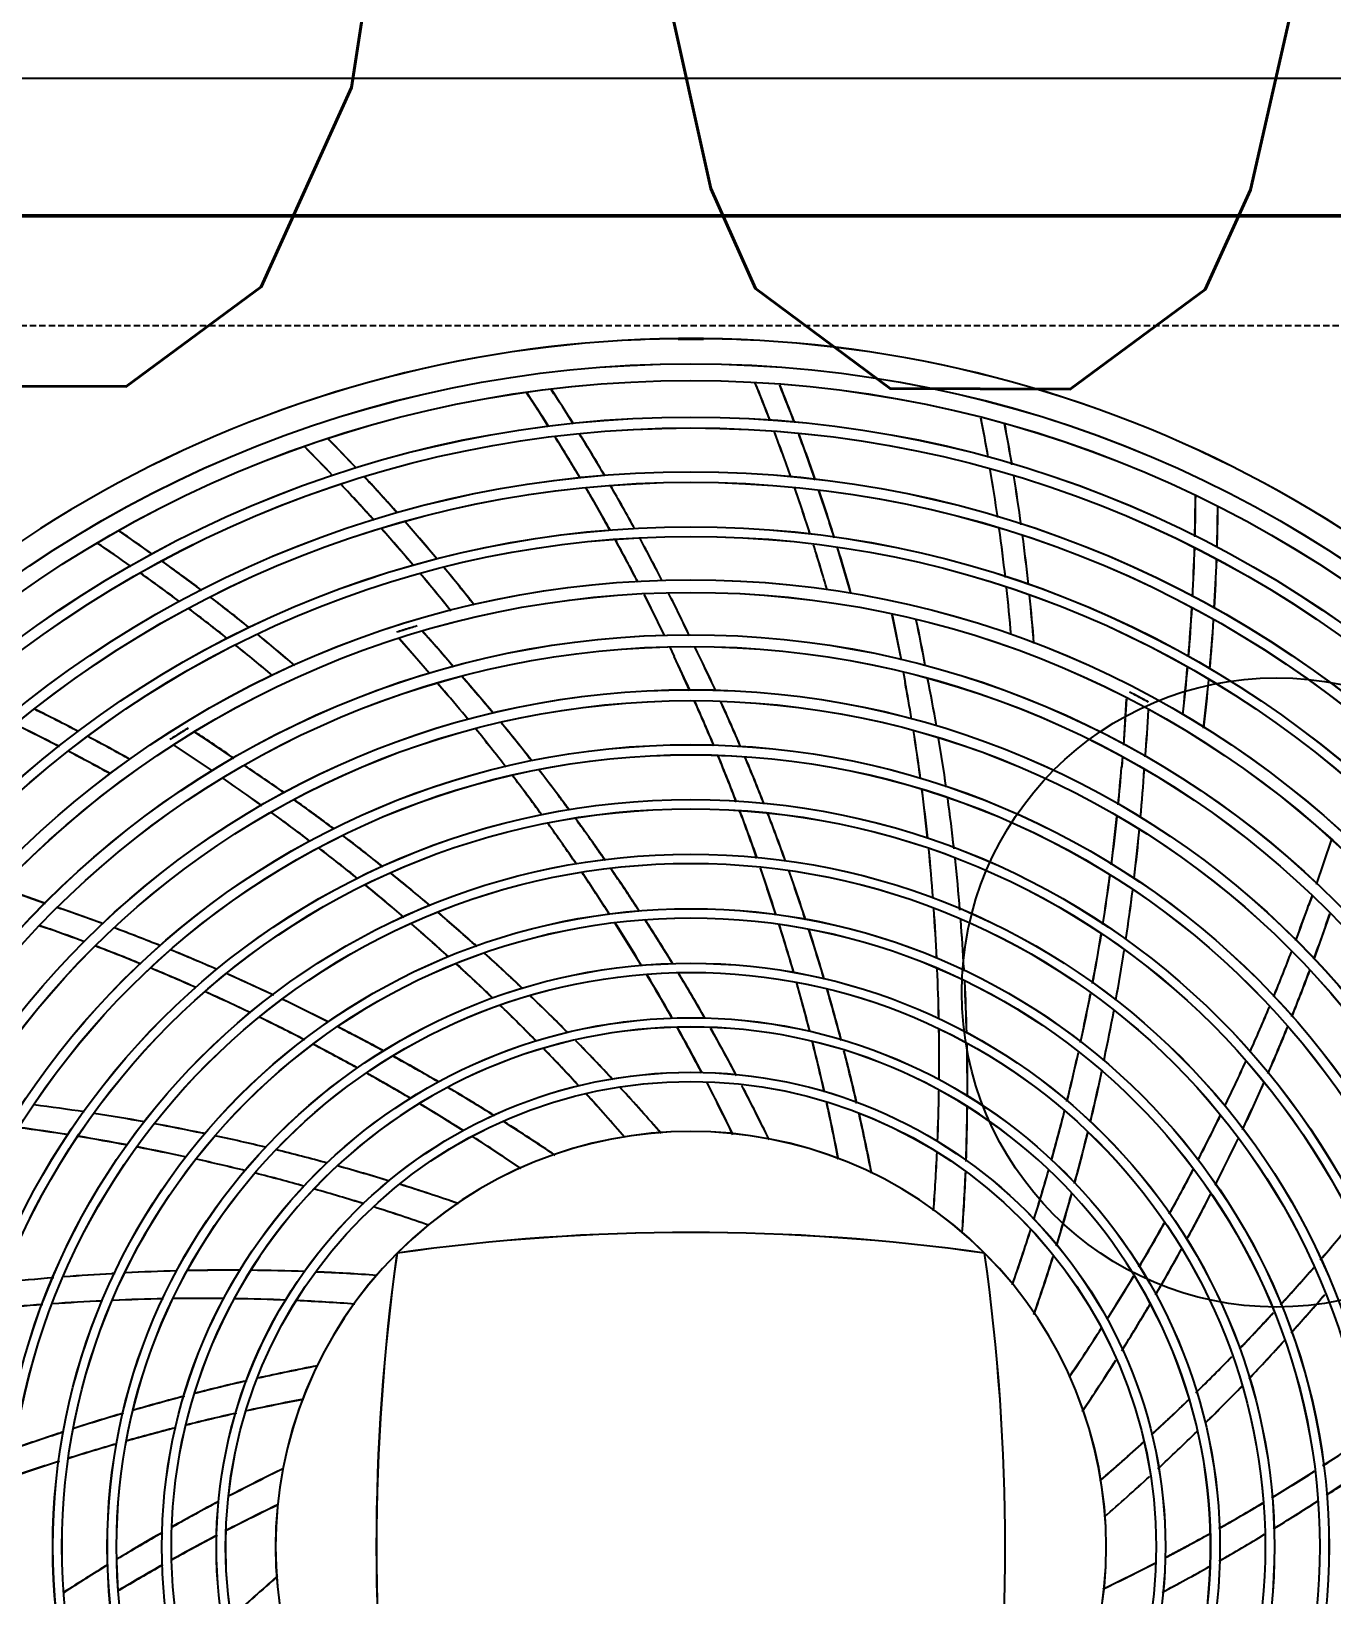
# Model space of a CAD drawing. Header units: millimetres. Extents: x 5204 to 163252, y 3613 to 115772.
# Drawn here: x 38903.8 to 39213.8, y 33743.9 to 34116.6 of the extents above; entities that cross this region are included whole.
import ezdxf

# ---------------------------------------------------------------- set-up
doc = ezdxf.new("R2010")
doc.units = ezdxf.units.MM
doc.header["$LTSCALE"] = 0.2
doc.linetypes.add('HIDDEN', pattern=[0.375, 0.25, -0.125])
doc.layers.add('0-1', color=7, linetype='Continuous')
doc.styles.get("Standard").update_dxf_attribs({"font": 'simplex.shx', "width": 0.8, "height": 700, "bigfont": 'extfont2.shx'})

msp = doc.modelspace()

# ---------------------------------------------------------------- linework, layer by layer
at = {"layer": '0-1', "color": 7, "linetype": 'Continuous'}
for p, q in [((39526.06, 34105.34), (38596.06, 34105.34)), ((39375.56, 34072.34), (38746.56, 34072.34)), ((39375.56, 34072.34), (38746.56, 34072.34)), ((39375.58, 34072.35), (38746.58, 34072.35)), ((38751.56, 34072.84), (39220.06, 34072.84)), ((38751.56, 34072.84), (39220.06, 34072.84)), ((38751.58, 34072.85), (39220.08, 34072.85)), ((39058.06, 34043.33), (39058.06, 34043.13)), ((39059.06, 34043.14), (39059.06, 34043.34)), ((39063.06, 34043.14), (39063.06, 34043.34)), ((39064.06, 34043.13), (39064.06, 34043.33)), ((39054.83, 33972.51), (39049.95, 33982.34)), ((39054.78, 33972.55), (39049.98, 33982.35)), ((39054.78, 33972.55), (39049.98, 33982.35)), ((39111.28, 33966.65), (39109.08, 33977.45)), ((39111.28, 33966.65), (39109.08, 33977.45)), ((39111.26, 33966.65), (39109.09, 33977.48)), ((38991.28, 33973.45), (38990.88, 33973.35)), ((38991.28, 33973.45), (38990.88, 33973.35)), ((38991.24, 33973.44), (38990.92, 33973.34)), ((38998.75, 33963.59), (38991.57, 33971.75)), ((38998.78, 33963.55), (38991.58, 33971.75)), ((38998.78, 33963.55), (38991.58, 33971.75)), ((39055.97, 33969.94), (39057.1, 33967.57)), ((39055.98, 33969.95), (39057.08, 33967.55)), ((39055.98, 33969.95), (39057.08, 33967.55)), ((39111.68, 33963.95), (39112.18, 33961.35)), ((39111.68, 33963.95), (39112.18, 33961.35)), ((39111.69, 33963.95), (39112.16, 33961.36)), ((39000.58, 33961.35), (39002.28, 33959.35)), ((39000.58, 33961.35), (39002.28, 33959.35)), ((39000.6, 33961.31), (39002.3, 33959.31)), ((39165.88, 33958.95), (39165.58, 33959.05)), ((39165.88, 33958.95), (39165.58, 33959.05)), ((39165.91, 33958.93), (39165.61, 33959.08)), ((39164.24, 33946.44), (39164.94, 33957.5)), ((39164.28, 33946.45), (39164.98, 33957.45)), ((39164.28, 33946.45), (39164.98, 33957.45)), ((38937.18, 33947.95), (38936.88, 33947.75)), ((38937.18, 33947.95), (38936.88, 33947.75)), ((38937.17, 33947.94), (38936.89, 33947.76)), ((38946.98, 33940.35), (38937.88, 33946.45)), ((38946.98, 33940.35), (38937.88, 33946.45)), ((38947.03, 33940.33), (38937.9, 33946.41)), ((39163.95, 33943.73), (39163.74, 33941.12)), ((39163.98, 33943.75), (39163.78, 33941.15)), ((39163.98, 33943.75), (39163.78, 33941.15)), ((38949.35, 33938.65), (38951.51, 33937.16)), ((38949.38, 33938.65), (38951.48, 33937.15)), ((38949.38, 33938.65), (38951.48, 33937.15)), ((39210.18, 33913.25), (39213.78, 33923.75)), ((39210.18, 33913.25), (39213.78, 33923.75)), ((39210.19, 33913.25), (39213.74, 33923.75)), ((39209.18, 33910.65), (39208.28, 33908.25)), ((39209.18, 33910.65), (39208.28, 33908.25)), ((39209.21, 33910.68), (39208.32, 33908.21)), ((38905.68, 33903.45), (38908.18, 33902.65)), ((38905.68, 33903.45), (38908.18, 33902.65)), ((38905.72, 33903.49), (38908.19, 33902.61))]:
    msp.add_line(p, q, dxfattribs=at)
at = {"layer": '0-1', "color": 8, "linetype": 'HIDDEN', "ltscale": 30}
msp.add_line((57728.51, 34046.39), (38816.91, 34046.39), dxfattribs=at)
at = {"layer": '0-1', "color": 7, "linetype": 'Continuous'}
for centre, radius in [((39061.06, 33755.34), 282), ((39061.08, 33755.35), 282), ((39061.08, 33755.35), 282), ((39061.06, 33755.34), 278), ((39061.08, 33755.35), 278), ((39061.08, 33755.35), 278), ((39061.06, 33755.34), 269.3), ((39061.08, 33755.35), 269.3), ((39061.08, 33755.35), 269.3), ((39061.06, 33755.34), 266.7), ((39061.08, 33755.35), 266.7), ((39061.08, 33755.35), 266.7), ((39061.06, 33755.34), 256.25), ((39061.08, 33755.35), 256.25), ((39061.08, 33755.35), 256.25), ((39061.06, 33755.34), 253.75), ((39061.08, 33755.35), 253.75), ((39061.08, 33755.35), 253.75), ((39061.06, 33755.34), 243.15), ((39061.08, 33755.35), 243.15), ((39061.08, 33755.35), 243.15), ((39061.06, 33755.34), 240.85), ((39061.08, 33755.35), 240.85), ((39061.08, 33755.35), 240.85), ((39061.06, 33755.34), 230.5), ((39061.08, 33755.35), 230.5), ((39061.08, 33755.35), 230.5), ((39061.06, 33755.34), 227.5), ((39061.08, 33755.35), 227.5), ((39061.08, 33755.35), 227.5), ((39061.06, 33755.34), 217.4), ((39061.08, 33755.35), 217.4), ((39061.08, 33755.35), 217.4), ((39061.06, 33755.34), 214.6), ((39061.08, 33755.35), 214.6), ((39061.08, 33755.35), 214.6), ((39200.65, 33887.49), 75), ((39061.06, 33755.34), 204.3), ((39061.08, 33755.35), 204.3), ((39061.08, 33755.35), 204.3), ((39061.06, 33755.34), 201.7), ((39061.08, 33755.35), 201.7), ((39061.08, 33755.35), 201.7), ((39061.06, 33755.34), 191.2), ((39061.08, 33755.35), 191.2), ((39061.08, 33755.35), 191.2), ((39061.06, 33755.34), 188.8), ((39061.08, 33755.35), 188.8), ((39061.08, 33755.35), 188.8), ((39061.06, 33755.34), 178.1), ((39061.08, 33755.35), 178.1), ((39061.08, 33755.35), 178.1), ((39061.06, 33755.34), 175.9), ((39061.08, 33755.35), 175.9), ((39061.08, 33755.35), 175.9), ((39061.06, 33755.34), 165.1), ((39061.08, 33755.35), 165.1), ((39061.08, 33755.35), 165.1), ((39061.06, 33755.34), 162.9), ((39061.08, 33755.35), 162.9), ((39061.08, 33755.35), 162.9), ((39061.06, 33755.34), 152.1), ((39061.08, 33755.35), 152.1), ((39061.08, 33755.35), 152.1), ((39061.06, 33755.34), 149.9), ((39061.08, 33755.35), 149.9), ((39061.08, 33755.35), 149.9), ((39061.06, 33755.34), 139.1), ((39061.08, 33755.35), 139.1), ((39061.08, 33755.35), 139.1), ((39061.06, 33755.34), 136.9), ((39061.08, 33755.35), 136.9), ((39061.08, 33755.35), 136.9), ((39061.06, 33755.34), 126.1), ((39061.08, 33755.35), 126.1), ((39061.08, 33755.35), 126.1), ((39061.06, 33755.34), 113.1), ((39061.08, 33755.35), 113.1), ((39061.08, 33755.35), 113.1), ((39061.06, 33755.34), 110.9), ((39061.08, 33755.35), 110.9), ((39061.08, 33755.35), 110.9)]:
    msp.add_circle(centre, radius, dxfattribs=at)
for centre, radius, start, end in [((39061.06, 33755.34), 288, 92.388, 147.612), ((39061.08, 33755.35), 288, 92.388, 147.612), ((39061.08, 33755.35), 288, 92.388, 147.612), ((39061.06, 33755.34), 288, 90.5968, 92.388), ((39061.08, 33755.35), 288, 90.5968, 92.388), ((39061.08, 33755.35), 288, 90.5968, 92.388), ((39061.06, 33755.34), 288, 90.3979, 90.5968), ((39061.06, 33755.34), 287.8, 89.4027, 90.5973), ((39061.08, 33755.35), 288, 90.3979, 90.5968), ((39061.08, 33755.35), 288, 90.3979, 90.5968), ((39061.08, 33755.35), 287.8, 89.4027, 90.5973), ((39061.08, 33755.35), 287.8, 89.4027, 90.5973), ((39061.06, 33755.34), 288, 89.6021, 90.3979), ((39061.08, 33755.35), 288, 89.6021, 90.3979), ((39061.08, 33755.35), 288, 89.6021, 90.3979), ((39061.06, 33755.34), 288, 89.4032, 89.6021), ((39061.08, 33755.35), 288, 89.4032, 89.6021), ((39061.08, 33755.35), 288, 89.4032, 89.6021), ((39061.06, 33755.34), 288, 87.612, 89.4032), ((39061.08, 33755.35), 288, 87.612, 89.4032), ((39061.08, 33755.35), 288, 87.612, 89.4032), ((39061.06, 33755.34), 288, 32.388, 87.612), ((39061.08, 33755.35), 288, 32.388, 87.612), ((39061.08, 33755.35), 288, 32.388, 87.612), ((38613.36, 33844.16), 499.97, 21.0683, 22.1617), ((38613.38, 33844.15), 499.97, 21.0683, 22.1617), ((38613.38, 33844.15), 499.97, 21.0683, 22.1617), ((38631.38, 33850.75), 486.03, 20.8064, 21.929), ((38631.38, 33850.75), 486.03, 20.8064, 21.929), ((38631.43, 33850.78), 486.03, 20.8064, 21.929), ((38604.58, 33755.15), 499.97, 32.3053, 33.4185), ((38604.58, 33755.15), 499.97, 32.3053, 33.4185), ((38604.63, 33755.11), 499.97, 32.3053, 33.4185), ((38621.06, 33765.13), 486.03, 32.0419, 33.1977), ((38621.08, 33765.15), 486.03, 32.0419, 33.1977), ((38621.08, 33765.15), 486.03, 32.0419, 33.1977), ((38613.36, 33844.16), 499.97, 19.4252, 20.7278), ((38613.38, 33844.15), 499.97, 19.4252, 20.7278), ((38613.38, 33844.15), 499.97, 19.4252, 20.7278), ((38639.28, 33929.75), 499.97, 9.8138, 10.9081), ((38639.28, 33929.75), 499.97, 9.8138, 10.9081), ((38639.29, 33929.8), 499.97, 9.8138, 10.9081), ((38658.28, 33932.75), 486.03, 9.538, 10.7009), ((38658.28, 33932.75), 486.03, 9.538, 10.7009), ((38658.3, 33932.77), 486.03, 9.538, 10.7009), ((38613.45, 33666.07), 499.97, 43.5795, 44.6553), ((38613.48, 33666.05), 499.97, 43.5795, 44.6553), ((38613.48, 33666.05), 499.97, 43.5795, 44.6553), ((38627.58, 33679.15), 486.03, 43.2924, 44.4336), ((38627.58, 33679.15), 486.03, 43.2924, 44.4336), ((38627.61, 33679.11), 486.03, 43.2924, 44.4336), ((38604.58, 33755.15), 499.97, 30.671, 31.9743), ((38604.58, 33755.15), 499.97, 30.671, 31.9743), ((38604.63, 33755.11), 499.97, 30.671, 31.9743), ((38621.06, 33765.13), 486.03, 30.3451, 31.7064), ((38621.08, 33765.15), 486.03, 30.3451, 31.7064), ((38621.08, 33765.15), 486.03, 30.3451, 31.7064), ((38631.38, 33850.75), 486.03, 19.0806, 20.4463), ((38631.38, 33850.75), 486.03, 19.0806, 20.4463), ((38631.43, 33850.78), 486.03, 19.0806, 20.4463), ((38627.58, 33679.15), 486.03, 41.5906, 42.9457), ((38627.58, 33679.15), 486.03, 41.5906, 42.9457), ((38627.61, 33679.11), 486.03, 41.5906, 42.9457), ((38639.29, 33929.8), 499.97, 8.1569, 9.4781), ((38639.28, 33929.75), 499.97, 8.1569, 9.4782), ((38639.28, 33929.75), 499.97, 8.1569, 9.4782), ((38658.28, 33932.75), 486.03, 7.8326, 9.2198), ((38658.28, 33932.75), 486.03, 7.8326, 9.2198), ((38658.3, 33932.77), 486.03, 7.8326, 9.2198), ((38613.45, 33666.07), 499.97, 41.9063, 43.2367), ((38613.48, 33666.05), 499.97, 41.9063, 43.2367), ((38613.48, 33666.05), 499.97, 41.9063, 43.2367), ((38604.58, 33755.15), 499.97, 29.0112, 30.3537), ((38604.58, 33755.15), 499.97, 29.0112, 30.3537), ((38604.63, 33755.11), 499.97, 29.0112, 30.3537), ((38621.06, 33765.13), 486.03, 28.6159, 30.018), ((38621.08, 33765.15), 486.03, 28.6159, 30.018), ((38621.08, 33765.15), 486.03, 28.6159, 30.018), ((38613.36, 33844.16), 499.97, 17.7567, 19.0909), ((38613.38, 33844.15), 499.97, 17.7567, 19.0909), ((38613.38, 33844.15), 499.97, 17.7567, 19.0909), ((38631.38, 33850.75), 486.03, 17.3676, 18.7548), ((38631.38, 33850.75), 486.03, 17.3676, 18.7548), ((38631.43, 33850.78), 486.03, 17.3676, 18.7548), ((38681.38, 34008.75), 499.97, 358.555, 359.676), ((38681.38, 34008.75), 499.97, 358.555, 359.676), ((38681.43, 34008.73), 499.97, 358.5555, 359.6756), ((38700.65, 34007.93), 486.03, 358.3034, 359.4319), ((38700.68, 34007.95), 486.03, 358.303, 359.432), ((38700.68, 34007.95), 486.03, 358.303, 359.432), ((38627.58, 33679.15), 486.03, 39.8721, 41.2615), ((38627.58, 33679.15), 486.03, 39.8721, 41.2615), ((38627.61, 33679.11), 486.03, 39.8721, 41.2615), ((38650.78, 33596.05), 486.03, 54.5605, 55.6845), ((38650.78, 33596.05), 486.03, 54.5605, 55.6845), ((38650.81, 33596.01), 486.03, 54.5605, 55.6845), ((38613.45, 33666.07), 499.97, 40.2818, 41.5905), ((38613.48, 33666.05), 499.97, 40.2818, 41.5905), ((38613.48, 33666.05), 499.97, 40.2818, 41.5905), ((38604.58, 33755.15), 499.97, 27.4091, 28.73), ((38604.58, 33755.15), 499.97, 27.4091, 28.73), ((38604.63, 33755.11), 499.97, 27.4091, 28.73), ((38621.06, 33765.13), 486.03, 26.975, 28.3146), ((38621.08, 33765.15), 486.03, 26.975, 28.3146), ((38621.08, 33765.15), 486.03, 26.975, 28.3146), ((38639.28, 33929.75), 499.97, 6.5051, 7.8466), ((38639.28, 33929.75), 499.97, 6.5051, 7.8466), ((38639.29, 33929.8), 499.97, 6.5051, 7.8466), ((38658.28, 33932.75), 486.03, 6.1328, 7.5299), ((38658.28, 33932.75), 486.03, 6.1328, 7.5299), ((38658.3, 33932.77), 486.03, 6.1328, 7.5299), ((38639.47, 33580.47), 499.97, 54.8078, 55.9316), ((38639.48, 33580.45), 499.97, 54.8078, 55.9316), ((38639.48, 33580.45), 499.97, 54.8078, 55.9316), ((38613.36, 33844.16), 499.97, 16.1643, 17.4656), ((38613.38, 33844.15), 499.97, 16.1643, 17.4656), ((38613.38, 33844.15), 499.97, 16.1643, 17.4656), ((38631.38, 33850.75), 486.03, 15.7432, 17.0786), ((38631.38, 33850.75), 486.03, 15.7432, 17.0786), ((38631.43, 33850.78), 486.03, 15.7432, 17.0786), ((38681.38, 34008.75), 499.97, 356.912, 358.249), ((38681.38, 34008.75), 499.97, 356.912, 358.249), ((38681.43, 34008.73), 499.97, 356.912, 358.2486), ((38650.78, 33596.05), 486.03, 52.8286, 54.217), ((38650.78, 33596.05), 486.03, 52.8286, 54.217), ((38650.81, 33596.01), 486.03, 52.8286, 54.217), ((38627.58, 33679.15), 486.03, 38.2157, 39.5764), ((38627.58, 33679.15), 486.03, 38.2157, 39.5764), ((38627.61, 33679.11), 486.03, 38.2157, 39.5764), ((38700.65, 34007.93), 486.03, 356.6081, 357.9494), ((38700.68, 34007.95), 486.03, 356.608, 357.949), ((38700.68, 34007.95), 486.03, 356.608, 357.949), ((38639.47, 33580.47), 499.97, 53.1645, 54.4855), ((38639.48, 33580.45), 499.97, 53.1645, 54.4855), ((38639.48, 33580.45), 499.97, 53.1645, 54.4855), ((38613.45, 33666.07), 499.97, 38.6627, 39.9833), ((38613.48, 33666.05), 499.97, 38.6627, 39.9833), ((38613.48, 33666.05), 499.97, 38.6627, 39.9833), ((38639.29, 33929.8), 499.97, 4.9281, 6.2264), ((38639.28, 33929.75), 499.97, 4.9281, 6.2264), ((38639.28, 33929.75), 499.97, 4.9281, 6.2264), ((38650.78, 33596.05), 486.03, 51.1445, 52.4998), ((38650.78, 33596.05), 486.03, 51.1445, 52.4998), ((38650.81, 33596.01), 486.03, 51.1445, 52.4998), ((38840.38, 33871.15), 242.51, 24.7012, 27.3837), ((38840.38, 33871.15), 242.51, 24.7012, 27.3837), ((38840.42, 33871.13), 242.51, 24.7012, 27.3837), ((38658.28, 33932.75), 486.03, 4.4763, 5.8341), ((38658.28, 33932.75), 486.03, 4.4763, 5.8341), ((38658.3, 33932.77), 486.03, 4.4763, 5.8341), ((38639.47, 33580.47), 499.97, 51.5106, 52.8487), ((38639.48, 33580.45), 499.97, 51.5106, 52.8487), ((38639.48, 33580.45), 499.97, 51.5106, 52.8487), ((38681.38, 34008.75), 499.97, 355.268, 356.616), ((38681.38, 34008.75), 499.97, 355.268, 356.616), ((38681.43, 34008.73), 499.97, 355.2684, 356.6159), ((38650.78, 33596.05), 486.03, 49.4655, 50.8364), ((38650.78, 33596.05), 486.03, 49.4655, 50.8364), ((38650.81, 33596.01), 486.03, 49.4655, 50.8364), ((39061.06, 33755.34), 229, 107.3522, 107.7502), ((39061.08, 33755.35), 229, 107.352, 107.75), ((39061.08, 33755.35), 229, 107.352, 107.75), ((39061.06, 33755.34), 229, 106.5606, 107.3522), ((39061.08, 33755.35), 229, 106.561, 107.352), ((39061.08, 33755.35), 229, 106.561, 107.352), ((38817.97, 33810.08), 242.51, 39.7285, 42.4004), ((38817.98, 33810.05), 242.51, 39.7285, 42.4004), ((38817.98, 33810.05), 242.51, 39.7285, 42.4004), ((38877.88, 33924.25), 242.51, 9.7601, 12.3709), ((38877.88, 33924.25), 242.51, 9.7601, 12.3709), ((38877.91, 33924.29), 242.51, 9.7601, 12.3709), ((38700.65, 34007.93), 486.03, 354.8823, 356.2542), ((38700.68, 34007.95), 486.03, 354.882, 356.254), ((38700.68, 34007.95), 486.03, 354.882, 356.254), ((38639.47, 33580.47), 499.97, 49.9255, 51.2178), ((38639.48, 33580.45), 499.97, 49.9255, 51.2178), ((38639.48, 33580.45), 499.97, 49.9255, 51.2178), ((38623.28, 33753.95), 488.95, 24.8472, 26.2012), ((38623.28, 33753.95), 488.95, 24.8472, 26.2012), ((38623.32, 33753.96), 488.95, 24.8472, 26.2012), ((38620.18, 33759.75), 483.76, 24.3747, 25.4354), ((38620.18, 33759.75), 483.76, 24.3747, 25.4354), ((38620.22, 33759.8), 483.76, 24.3747, 25.4354), ((38638.58, 33640.75), 488.95, 39.8468, 41.1901), ((38638.58, 33640.75), 488.95, 39.8468, 41.1901), ((38638.6, 33640.71), 488.95, 39.8468, 41.1901), ((38636.38, 33873.75), 483.76, 9.3847, 10.4354), ((38636.38, 33873.75), 483.76, 9.3847, 10.4354), ((38637.88, 33867.3), 488.95, 9.8623, 11.2136), ((38637.88, 33867.25), 488.95, 9.8622, 11.2136), ((38637.88, 33867.25), 488.95, 9.8622, 11.2136), ((38681.38, 34008.75), 499.97, 353.677, 354.988), ((38681.38, 34008.75), 499.97, 353.677, 354.988), ((38681.43, 34008.73), 499.97, 353.6775, 354.988), ((38700.65, 34007.93), 486.03, 353.2161, 354.567), ((38700.68, 34007.95), 486.03, 353.216, 354.567), ((38700.68, 34007.95), 486.03, 353.216, 354.567), ((38634.08, 33645.55), 483.76, 39.3776, 40.4354), ((38634.08, 33645.55), 483.76, 39.3776, 40.4354), ((38634.09, 33645.55), 483.76, 39.3776, 40.4354), ((38636.4, 33873.74), 483.76, 9.3847, 10.4354), ((39061.06, 33755.34), 229, 62.3522, 62.7502), ((39061.08, 33755.35), 229, 62.3522, 62.7502), ((39061.08, 33755.35), 229, 62.3522, 62.7502), ((39061.06, 33755.34), 229, 61.5606, 62.3522), ((39061.08, 33755.35), 229, 61.5606, 62.3522), ((39061.08, 33755.35), 229, 61.5606, 62.3522), ((38689.78, 33519.03), 486.03, 62.3741, 63.7605), ((38689.78, 33519.05), 486.03, 62.3741, 63.7605), ((38689.78, 33519.05), 486.03, 62.3741, 63.7605), ((38620.18, 33759.75), 483.76, 22.6764, 24.0469), ((38620.18, 33759.75), 483.76, 22.6764, 24.0469), ((38620.22, 33759.8), 483.76, 22.6764, 24.0469), ((38623.28, 33753.95), 488.95, 23.1281, 24.5044), ((38623.28, 33753.95), 488.95, 23.1281, 24.5044), ((38623.32, 33753.96), 488.95, 23.1281, 24.5044), ((38927.87, 33965.93), 242.51, 354.7332, 357.3619), ((38927.88, 33965.95), 242.51, 354.733, 357.362), ((38927.88, 33965.95), 242.51, 354.733, 357.362), ((38681.68, 33501.58), 499.97, 62.754, 64.1116), ((38681.68, 33501.55), 499.97, 62.754, 64.1116), ((38681.68, 33501.55), 499.97, 62.754, 64.1116), ((39061.06, 33755.34), 229, 121.5606, 122.3522), ((39061.08, 33755.35), 229, 121.561, 122.352), ((39061.08, 33755.35), 229, 121.561, 122.352), ((38634.08, 33645.55), 483.76, 37.6726, 39.0353), ((38634.08, 33645.55), 483.76, 37.6726, 39.0353), ((38634.09, 33645.55), 483.76, 37.6726, 39.0353), ((38638.58, 33640.75), 488.95, 38.1511, 39.5128), ((38638.58, 33640.75), 488.95, 38.1511, 39.5128), ((38638.6, 33640.71), 488.95, 38.1511, 39.5128), ((38689.78, 33519.03), 486.03, 60.7247, 62.0683), ((38689.78, 33519.05), 486.03, 60.7247, 62.0683), ((38689.78, 33519.05), 486.03, 60.7247, 62.0683), ((39061.06, 33755.34), 229, 122.3522, 122.7502), ((39061.08, 33755.35), 229, 122.352, 122.75), ((39061.08, 33755.35), 229, 122.352, 122.75), ((38812.08, 33745.25), 242.51, 54.7157, 57.4107), ((38812.08, 33745.25), 242.51, 54.7157, 57.4107), ((38812.09, 33745.3), 242.51, 54.7157, 57.4107), ((38636.38, 33873.75), 483.76, 7.6949, 9.0564), ((38636.38, 33873.75), 483.76, 7.6949, 9.0564), ((38636.4, 33873.74), 483.76, 7.6949, 9.0564), ((38637.88, 33867.3), 488.95, 8.1317, 9.5125), ((38637.88, 33867.25), 488.95, 8.1317, 9.5125), ((38637.88, 33867.25), 488.95, 8.1317, 9.5125), ((38681.68, 33501.58), 499.97, 61.1802, 62.466), ((38681.68, 33501.55), 499.97, 61.1802, 62.466), ((38681.68, 33501.55), 499.97, 61.1802, 62.466), ((38620.18, 33759.75), 483.76, 20.9667, 22.3591), ((38620.18, 33759.75), 483.76, 20.9667, 22.3591), ((38620.22, 33759.8), 483.76, 20.9667, 22.3591), ((38623.28, 33753.95), 488.95, 21.4126, 22.8286), ((38623.28, 33753.95), 488.95, 21.4126, 22.8286), ((38623.32, 33753.96), 488.95, 21.4126, 22.8286), ((38682.66, 33535.28), 488.95, 54.8606, 56.1866), ((38682.68, 33535.25), 488.95, 54.8606, 56.1866), ((38682.68, 33535.25), 488.95, 54.8606, 56.1866), ((38634.08, 33645.55), 483.76, 35.9859, 37.3783), ((38634.08, 33645.55), 483.76, 35.9859, 37.3783), ((38634.09, 33645.55), 483.76, 35.9859, 37.3783), ((38638.58, 33640.75), 488.95, 36.4044, 37.8172), ((38638.58, 33640.75), 488.95, 36.4044, 37.8172), ((38638.6, 33640.71), 488.95, 36.4044, 37.8172), ((38681.48, 33979.65), 483.76, 354.374, 355.435), ((38681.48, 33979.65), 483.76, 354.374, 355.435), ((38681.51, 33979.62), 483.76, 354.3735, 355.4354), ((38681.27, 33973.01), 488.95, 354.8626, 356.1975), ((38681.28, 33973.05), 488.95, 354.863, 356.198), ((38681.28, 33973.05), 488.95, 354.863, 356.198), ((38677.06, 33538.78), 483.76, 54.3732, 55.4354), ((38677.08, 33538.75), 483.76, 54.3732, 55.4354), ((38677.08, 33538.75), 483.76, 54.3732, 55.4354), ((38636.38, 33873.75), 483.76, 5.9913, 7.3691), ((38636.38, 33873.75), 483.76, 5.9913, 7.3691), ((38636.4, 33873.74), 483.76, 5.9913, 7.3691), ((38682.66, 33535.28), 488.95, 53.1316, 54.532), ((38682.68, 33535.25), 488.95, 53.1316, 54.532), ((38682.68, 33535.25), 488.95, 53.1316, 54.532), ((38637.88, 33867.3), 488.95, 6.3989, 7.8098), ((38637.88, 33867.25), 488.95, 6.3989, 7.8098), ((38637.88, 33867.25), 488.95, 6.3989, 7.8098), ((38677.06, 33538.78), 483.76, 52.6951, 54.0403), ((38677.08, 33538.75), 483.76, 52.6951, 54.0403), ((38677.08, 33538.75), 483.76, 52.6951, 54.0403), ((38638.58, 33640.75), 488.95, 34.6782, 36.1157), ((38638.58, 33640.75), 488.95, 34.6782, 36.1157), ((38638.6, 33640.71), 488.95, 34.6782, 36.1157), ((38620.18, 33759.75), 483.76, 19.2743, 20.7055), ((38620.18, 33759.75), 483.76, 19.2743, 20.7055), ((38620.22, 33759.8), 483.76, 19.2743, 20.7055), ((38623.28, 33753.95), 488.95, 19.704, 21.1091), ((38623.28, 33753.95), 488.95, 19.704, 21.1091), ((38623.32, 33753.96), 488.95, 19.704, 21.1091), ((38681.48, 33979.65), 483.76, 352.673, 354.038), ((38681.48, 33979.65), 483.76, 352.673, 354.038), ((38681.51, 33979.62), 483.76, 352.6726, 354.0383), ((38682.66, 33535.28), 488.95, 51.403, 52.8108), ((38682.68, 33535.25), 488.95, 51.403, 52.8108), ((38682.68, 33535.25), 488.95, 51.403, 52.8108), ((38634.08, 33645.55), 483.76, 34.2862, 35.6811), ((38634.08, 33645.55), 483.76, 34.2862, 35.6811), ((38634.09, 33645.55), 483.76, 34.2862, 35.6811), ((38681.27, 33973.01), 488.95, 353.151, 354.5318), ((38681.28, 33973.05), 488.95, 353.151, 354.532), ((38681.28, 33973.05), 488.95, 353.151, 354.532), ((38677.06, 33538.78), 483.76, 50.9701, 52.3658), ((38677.08, 33538.75), 483.76, 50.9701, 52.3658), ((38677.08, 33538.75), 483.76, 50.9701, 52.3658), ((38636.38, 33873.75), 483.76, 4.2903, 5.6801), ((38636.38, 33873.75), 483.76, 4.2903, 5.6801), ((38636.4, 33873.74), 483.76, 4.2903, 5.6801), ((38638.58, 33640.75), 488.95, 33.0507, 34.3907), ((38638.58, 33640.75), 488.95, 33.0507, 34.3907), ((38638.6, 33640.71), 488.95, 33.0507, 34.3907), ((38620.18, 33759.75), 483.76, 17.5796, 18.9854), ((38620.18, 33759.75), 483.76, 17.5796, 18.9854), ((38620.22, 33759.8), 483.76, 17.5796, 18.9854), ((38637.88, 33867.3), 488.95, 4.6778, 6.125), ((38637.88, 33867.25), 488.95, 4.6778, 6.125), ((38637.88, 33867.25), 488.95, 4.6778, 6.125), ((38677.06, 33538.78), 483.76, 49.276, 50.6946), ((38677.08, 33538.75), 483.76, 49.276, 50.6946), ((38677.08, 33538.75), 483.76, 49.276, 50.6946), ((38682.66, 33535.28), 488.95, 49.6991, 51.1153), ((38682.68, 33535.25), 488.95, 49.6991, 51.1153), ((38682.68, 33535.25), 488.95, 49.6991, 51.1153), ((38634.08, 33645.55), 483.76, 32.5737, 34.0107), ((38634.08, 33645.55), 483.76, 32.5737, 34.0107), ((38634.09, 33645.55), 483.76, 32.5737, 34.0107), ((38623.28, 33753.95), 488.95, 18.0507, 19.4021), ((38623.28, 33753.95), 488.95, 18.0507, 19.4021), ((38623.32, 33753.96), 488.95, 18.0507, 19.4021), ((38681.48, 33979.65), 483.76, 350.968, 352.374), ((38681.48, 33979.65), 483.76, 350.968, 352.374), ((38681.51, 33979.62), 483.76, 350.9685, 352.3736), ((38823.17, 33681.2), 242.51, 69.715, 72.3914), ((38823.18, 33681.15), 242.51, 69.715, 72.3914), ((38823.18, 33681.15), 242.51, 69.715, 72.3914), ((38681.27, 33973.01), 488.95, 351.4271, 352.8208), ((38681.28, 33973.05), 488.95, 351.427, 352.821), ((38681.28, 33973.05), 488.95, 351.427, 352.821), ((38752.48, 33444.85), 488.95, 69.8645, 71.1905), ((38752.48, 33444.85), 488.95, 69.8645, 71.1905), ((38752.51, 33444.84), 488.95, 69.8645, 71.1905), ((38682.66, 33535.28), 488.95, 48.0507, 49.409), ((38682.68, 33535.25), 488.95, 48.0507, 49.409), ((38682.68, 33535.25), 488.95, 48.0507, 49.409), ((38635.34, 33636.3), 494.12, 33.1932, 33.2738), ((38635.38, 33636.25), 494.12, 33.1932, 33.2738), ((38635.38, 33636.25), 494.12, 33.1932, 33.2738), ((38618.98, 33750.55), 494.12, 18.1945, 18.2738), ((38618.98, 33750.55), 494.12, 18.1945, 18.2738), ((38619.03, 33750.54), 494.12, 18.1945, 18.2738), ((38636.38, 33873.75), 483.76, 2.5884, 4.0028), ((38636.38, 33873.75), 483.76, 2.5884, 4.0028), ((38636.4, 33873.74), 483.76, 2.5884, 4.0028), ((38752.48, 34070.25), 483.76, 339.377, 340.435), ((38752.48, 34070.25), 483.76, 339.377, 340.435), ((38752.49, 34070.21), 483.76, 339.3765, 340.4354), ((38750.55, 34063.89), 488.95, 339.8476, 341.1886), ((38750.58, 34063.85), 488.95, 339.848, 341.189), ((38750.58, 34063.85), 488.95, 339.848, 341.189), ((38746.18, 33446.75), 483.76, 69.383, 70.4354), ((38746.18, 33446.75), 483.76, 69.383, 70.4354), ((38746.19, 33446.78), 483.76, 69.383, 70.4354), ((38752.48, 33444.85), 488.95, 68.1282, 69.5098), ((38752.48, 33444.85), 488.95, 68.1282, 69.5098), ((38752.51, 33444.84), 488.95, 68.1282, 69.5098), ((38677.06, 33538.78), 483.76, 47.6012, 48.9848), ((38677.08, 33538.75), 483.76, 47.6012, 48.9848), ((38677.08, 33538.75), 483.76, 47.6012, 48.9848), ((38632.38, 33642.15), 486.98, 31.1019, 32.5181), ((38632.38, 33642.15), 486.98, 31.1019, 32.5181), ((38632.42, 33642.2), 486.98, 31.1019, 32.5181), ((38635.34, 33636.3), 494.12, 31.4949, 32.9237), ((38635.38, 33636.25), 494.12, 31.4949, 32.9237), ((38635.38, 33636.25), 494.12, 31.4949, 32.9237), ((38617.74, 33756.99), 486.98, 16.1144, 17.5181), ((38617.78, 33756.95), 486.98, 16.1144, 17.5181), ((38617.78, 33756.95), 486.98, 16.1144, 17.5181), ((38618.98, 33750.55), 494.12, 16.4704, 17.8966), ((38618.98, 33750.55), 494.12, 16.4704, 17.8966), ((38619.03, 33750.54), 494.12, 16.4704, 17.8966), ((38637.88, 33867.3), 488.95, 3.0507, 4.3939), ((38637.88, 33867.25), 488.95, 3.0507, 4.3939), ((38637.88, 33867.25), 488.95, 3.0507, 4.3939), ((38746.19, 33446.78), 483.76, 67.6763, 69.0613), ((38746.18, 33446.75), 483.76, 67.6763, 69.0613), ((38746.18, 33446.75), 483.76, 67.6763, 69.0613), ((38680.66, 33530.17), 494.12, 48.1829, 48.2738), ((38680.68, 33530.15), 494.12, 48.1829, 48.2738), ((38680.68, 33530.15), 494.12, 48.1829, 48.2738), ((38681.48, 33979.65), 483.76, 349.273, 350.702), ((38681.48, 33979.65), 483.76, 349.273, 350.702), ((38681.51, 33979.62), 483.76, 349.2731, 350.7017), ((38752.48, 33444.85), 488.95, 66.4154, 67.8339), ((38752.48, 33444.85), 488.95, 66.4154, 67.8339), ((38752.51, 33444.84), 488.95, 66.4154, 67.8339), ((38676.28, 33535.15), 486.98, 46.1075, 47.5181), ((38676.28, 33535.15), 486.98, 46.1075, 47.5181), ((38680.66, 33530.17), 494.12, 46.4719, 47.8977), ((38680.68, 33530.15), 494.12, 46.4719, 47.8977), ((38680.68, 33530.15), 494.12, 46.4719, 47.8977), ((38681.27, 33973.01), 488.95, 349.7066, 351.1062), ((38681.28, 33973.05), 488.95, 349.707, 351.106), ((38681.28, 33973.05), 488.95, 349.707, 351.106), ((38752.48, 34070.25), 483.76, 337.676, 339.036), ((38752.48, 34070.25), 483.76, 337.676, 339.036), ((38752.49, 34070.21), 483.76, 337.6765, 339.0362), ((38746.18, 33446.75), 483.76, 65.9745, 67.3601), ((38746.18, 33446.75), 483.76, 65.9745, 67.3601), ((38746.19, 33446.78), 483.76, 65.9745, 67.3601), ((38752.48, 33444.85), 488.95, 64.6791, 66.1095), ((38752.48, 33444.85), 488.95, 64.6791, 66.1095), ((38752.51, 33444.84), 488.95, 64.6791, 66.1095), ((38676.31, 33535.11), 486.98, 46.1075, 47.5181), ((38632.38, 33642.15), 486.98, 29.3924, 30.8187), ((38632.38, 33642.15), 486.98, 29.3924, 30.8187), ((38632.42, 33642.2), 486.98, 29.3924, 30.8187), ((38635.34, 33636.3), 494.12, 29.7224, 31.1778), ((38635.38, 33636.25), 494.12, 29.7224, 31.1778), ((38635.38, 33636.25), 494.12, 29.7224, 31.1778), ((38633.27, 33871.67), 486.98, 1.1211, 2.5181), ((38633.28, 33871.65), 486.98, 1.1211, 2.5181), ((38633.28, 33871.65), 486.98, 1.1211, 2.5181), ((38632.85, 33865.1), 494.12, 3.1827, 3.2738), ((38632.88, 33865.15), 494.12, 3.1827, 3.2737), ((38632.88, 33865.15), 494.12, 3.1827, 3.2737), ((38750.55, 34063.89), 488.95, 338.1281, 339.5101), ((38750.58, 34063.85), 488.95, 338.128, 339.51), ((38750.58, 34063.85), 488.95, 338.128, 339.51), ((38746.18, 33446.75), 483.76, 64.2827, 65.6852), ((38746.18, 33446.75), 483.76, 64.2827, 65.6852), ((38746.19, 33446.78), 483.76, 64.2827, 65.6852), ((38617.74, 33756.99), 486.98, 14.4032, 15.8123), ((38617.78, 33756.95), 486.98, 14.4032, 15.8123), ((38617.78, 33756.95), 486.98, 14.4032, 15.8123), ((38618.98, 33750.55), 494.12, 14.7133, 16.1999), ((38618.98, 33750.55), 494.12, 14.7133, 16.1999), ((38619.03, 33750.54), 494.12, 14.7133, 16.1999), ((38632.85, 33865.1), 494.12, 1.4653, 2.9015), ((38632.88, 33865.15), 494.12, 1.4653, 2.9015), ((38632.88, 33865.15), 494.12, 1.4653, 2.9015), ((38681.48, 33979.65), 483.76, 347.572, 348.988), ((38681.48, 33979.65), 483.76, 347.572, 348.988), ((38681.51, 33979.62), 483.76, 347.5719, 348.9875), ((38752.48, 33444.85), 488.95, 63.0507, 64.3891), ((38752.48, 33444.85), 488.95, 63.0507, 64.3891), ((38752.51, 33444.84), 488.95, 63.0507, 64.3891), ((38676.28, 33535.15), 486.98, 44.388, 45.8417), ((38676.28, 33535.15), 486.98, 44.388, 45.8417), ((38676.31, 33535.11), 486.98, 44.388, 45.8417), ((38680.66, 33530.17), 494.12, 44.739, 46.1711), ((38680.68, 33530.15), 494.12, 44.739, 46.1711), ((38680.68, 33530.15), 494.12, 44.739, 46.1711), ((38752.48, 34070.25), 483.76, 335.978, 337.359), ((38752.48, 34070.25), 483.76, 335.978, 337.359), ((38752.49, 34070.21), 483.76, 335.9778, 337.3587), ((38746.19, 33446.78), 483.76, 62.5736, 64.0101), ((38746.18, 33446.75), 483.76, 62.5736, 64.0101), ((38746.18, 33446.75), 483.76, 62.5736, 64.0101), ((38751.88, 33439.35), 494.12, 63.2073, 63.2738), ((38751.88, 33439.35), 494.12, 63.2073, 63.2738), ((38751.9, 33439.39), 494.12, 63.2073, 63.2738), ((38681.27, 33973.01), 488.95, 348.0507, 349.3967), ((38681.28, 33973.05), 488.95, 348.051, 349.397), ((38681.28, 33973.05), 488.95, 348.051, 349.397), ((39061.06, 33755.34), 123.9, 90, 270), ((39061.08, 33755.35), 123.9, 90, 270), ((39061.08, 33755.35), 123.9, 90, 270), ((38751.88, 33439.35), 494.12, 61.465, 62.8999), ((38751.88, 33439.35), 494.12, 61.465, 62.8999), ((38751.9, 33439.39), 494.12, 61.465, 62.8999), ((38680.66, 33530.17), 494.12, 42.9248, 44.4135), ((38680.68, 33530.15), 494.12, 42.9248, 44.4135), ((38680.68, 33530.15), 494.12, 42.9248, 44.4135), ((38632.38, 33642.15), 486.98, 27.662, 29.1222), ((38632.38, 33642.15), 486.98, 27.662, 29.1222), ((38632.42, 33642.2), 486.98, 27.662, 29.1222), ((39061.06, 33755.34), 123.9, 271.4803, 90), ((39061.08, 33755.35), 123.9, 271.48, 90), ((39061.08, 33755.35), 123.9, 271.48, 90), ((38635.34, 33636.3), 494.12, 27.9227, 29.4129), ((38635.38, 33636.25), 494.12, 27.9227, 29.4129), ((38635.38, 33636.25), 494.12, 27.9227, 29.4129), ((38617.74, 33756.99), 486.98, 12.6658, 14.1077), ((38617.78, 33756.95), 486.98, 12.6658, 14.1077), ((38617.78, 33756.95), 486.98, 12.6658, 14.1077), ((38633.27, 33871.67), 486.98, 359.4165, 0.8217), ((38633.28, 33871.65), 486.98, 359.417, 0.8217), ((38633.28, 33871.65), 486.98, 359.417, 0.8217), ((38750.55, 34063.89), 488.95, 336.3987, 337.824), ((38750.58, 34063.85), 488.95, 336.399, 337.824), ((38750.58, 34063.85), 488.95, 336.399, 337.824), ((38746.38, 33443.05), 486.98, 61.1317, 62.5181), ((38746.38, 33443.05), 486.98, 61.1317, 62.5181), ((38746.42, 33443.03), 486.98, 61.1317, 62.5181), ((38751.88, 33439.35), 494.12, 59.7283, 61.1805), ((38751.88, 33439.35), 494.12, 59.7283, 61.1805), ((38751.9, 33439.39), 494.12, 59.7283, 61.1805), ((38676.28, 33535.15), 486.98, 42.6587, 44.1136), ((38676.28, 33535.15), 486.98, 42.6587, 44.1136), ((38676.31, 33535.11), 486.98, 42.6587, 44.1136), ((38618.98, 33750.55), 494.12, 12.9213, 14.4175), ((38618.98, 33750.55), 494.12, 12.9213, 14.4175), ((38619.03, 33750.54), 494.12, 12.9213, 14.4175), ((38632.85, 33865.1), 494.12, 359.7113, 1.179), ((38632.88, 33865.15), 494.12, 359.711, 1.179), ((38632.88, 33865.15), 494.12, 359.711, 1.179), ((38677.96, 33978.43), 486.98, 346.1034, 347.5181), ((38677.98, 33978.45), 486.98, 346.103, 347.518), ((38677.98, 33978.45), 486.98, 346.103, 347.518), ((38746.38, 33443.05), 486.98, 59.3902, 60.8202), ((38746.38, 33443.05), 486.98, 59.3902, 60.8202), ((38746.42, 33443.03), 486.98, 59.3902, 60.8202), ((38675.85, 33972.19), 494.12, 346.4785, 347.9147), ((38675.88, 33972.15), 494.12, 346.479, 347.915), ((38675.88, 33972.15), 494.12, 346.479, 347.915), ((38675.85, 33972.19), 494.12, 348.2048, 348.2738), ((38675.88, 33972.15), 494.12, 348.205, 348.274), ((38675.88, 33972.15), 494.12, 348.205, 348.274), ((38752.48, 34070.25), 483.76, 334.295, 335.682), ((38752.48, 34070.25), 483.76, 334.295, 335.682), ((38752.49, 34070.21), 483.76, 334.2948, 335.6823), ((38751.88, 33439.35), 494.12, 57.9277, 59.4196), ((38751.88, 33439.35), 494.12, 57.9277, 59.4196), ((38751.9, 33439.39), 494.12, 57.9277, 59.4196), ((38680.66, 33530.17), 494.12, 40.9309, 42.6133), ((38680.68, 33530.15), 494.12, 40.9309, 42.6133), ((38680.68, 33530.15), 494.12, 40.9309, 42.6133), ((38632.38, 33642.15), 486.98, 25.7299, 27.3741), ((38632.38, 33642.15), 486.98, 25.7299, 27.3741), ((38632.42, 33642.2), 486.98, 25.7299, 27.3741), ((38635.34, 33636.3), 494.12, 25.9379, 27.6131), ((38635.38, 33636.25), 494.12, 25.9379, 27.6131), ((38635.38, 33636.25), 494.12, 25.9379, 27.6131), ((38750.55, 34063.89), 488.95, 334.6779, 336.1359), ((38750.58, 34063.85), 488.95, 334.678, 336.136), ((38750.58, 34063.85), 488.95, 334.678, 336.136), ((38746.38, 33443.05), 486.98, 57.6561, 59.1025), ((38746.38, 33443.05), 486.98, 57.6561, 59.1025), ((38746.42, 33443.03), 486.98, 57.6561, 59.1025), ((38676.28, 33535.15), 486.98, 40.7307, 42.3713), ((38676.28, 33535.15), 486.98, 40.7307, 42.3713), ((38676.31, 33535.11), 486.98, 40.7307, 42.3713), ((38617.74, 33756.99), 486.98, 10.7307, 12.3772), ((38617.78, 33756.95), 486.98, 10.7307, 12.3772), ((38617.78, 33756.95), 486.98, 10.7307, 12.3772), ((38633.27, 33871.67), 486.98, 357.6702, 359.0988), ((38633.28, 33871.65), 486.98, 357.67, 359.099), ((38633.28, 33871.65), 486.98, 357.67, 359.099), ((38843.39, 33375.56), 488.95, 81.3985, 82.8143), ((38843.38, 33375.55), 488.95, 81.3985, 82.8143), ((38843.38, 33375.55), 488.95, 81.3985, 82.8143), ((38843.38, 33375.55), 488.95, 79.6946, 81.1248), ((38843.38, 33375.55), 488.95, 79.6946, 81.1248), ((38843.39, 33375.56), 488.95, 79.6946, 81.1248), ((38618.98, 33750.55), 494.12, 10.9469, 12.6132), ((38618.98, 33750.55), 494.12, 10.9469, 12.6132), ((38619.03, 33750.54), 494.12, 10.9469, 12.6132), ((38632.85, 33865.1), 494.12, 357.9205, 359.4273), ((38632.88, 33865.15), 494.12, 357.92, 359.427), ((38632.88, 33865.15), 494.12, 357.92, 359.427), ((38677.96, 33978.43), 486.98, 344.4, 345.8389), ((38677.98, 33978.45), 486.98, 344.4, 345.839), ((38677.98, 33978.45), 486.98, 344.4, 345.839), ((38752.48, 34070.25), 483.76, 332.59, 333.996), ((38752.48, 34070.25), 483.76, 332.59, 333.996), ((38752.49, 34070.21), 483.76, 332.5898, 333.9964), ((38836.78, 33375.8), 483.76, 80.9787, 82.3835), ((38836.78, 33375.75), 483.76, 80.9787, 82.3835), ((38836.78, 33375.75), 483.76, 80.9787, 82.3835), ((38843.38, 33375.55), 488.95, 78.0507, 79.4173), ((38843.38, 33375.55), 488.95, 78.0507, 79.4173), ((38843.39, 33375.56), 488.95, 78.0507, 79.4173), ((38844.18, 33370.15), 494.12, 78.1857, 78.2738), ((38844.18, 33370.15), 494.12, 78.1857, 78.2738), ((38844.21, 33370.14), 494.12, 78.1857, 78.2738), ((38844.18, 33370.15), 494.12, 76.4768, 77.917), ((38844.18, 33370.15), 494.12, 76.4768, 77.917), ((38844.21, 33370.14), 494.12, 76.4768, 77.917), ((39061.06, 33755.34), 99, 45, 135), ((39061.08, 33755.35), 99, 45, 135), ((39061.08, 33755.35), 99, 45, 135), ((38751.88, 33439.35), 494.12, 55.9258, 57.6138), ((38751.88, 33439.35), 494.12, 55.9258, 57.6138), ((38751.9, 33439.39), 494.12, 55.9258, 57.6138), ((38675.85, 33972.19), 494.12, 344.716, 346.1711), ((38675.88, 33972.15), 494.12, 344.716, 346.171), ((38675.88, 33972.15), 494.12, 344.716, 346.171), ((38836.78, 33375.8), 483.76, 79.2782, 80.6867), ((38836.78, 33375.75), 483.76, 79.2782, 80.6867), ((38836.78, 33375.75), 483.76, 79.2782, 80.6867), ((38836.78, 33375.8), 483.76, 77.5799, 78.9857), ((38836.78, 33375.75), 483.76, 77.5799, 78.9857), ((38836.78, 33375.75), 483.76, 77.5799, 78.9857), ((38844.18, 33370.15), 494.12, 74.7165, 76.1972), ((38844.18, 33370.15), 494.12, 74.7165, 76.1972), ((38844.21, 33370.14), 494.12, 74.7165, 76.1972), ((38746.38, 33443.05), 486.98, 55.7333, 57.3687), ((38746.38, 33443.05), 486.98, 55.7333, 57.3687), ((38746.42, 33443.03), 486.98, 55.7333, 57.3687), ((38750.55, 34063.89), 488.95, 333.0507, 334.3986), ((38750.58, 34063.85), 488.95, 333.051, 334.399), ((38750.58, 34063.85), 488.95, 333.051, 334.399), ((38837.97, 33372.24), 486.98, 76.108, 77.5181), ((38837.98, 33372.25), 486.98, 76.108, 77.5181), ((38837.98, 33372.25), 486.98, 76.108, 77.5181), ((38844.18, 33370.15), 494.12, 72.9312, 74.4314), ((38844.18, 33370.15), 494.12, 72.9312, 74.4314), ((38844.21, 33370.14), 494.12, 72.9312, 74.4314), ((38633.27, 33871.67), 486.98, 355.7333, 357.3805), ((38633.28, 33871.65), 486.98, 355.733, 357.38), ((38633.28, 33871.65), 486.98, 355.733, 357.38), ((38837.97, 33372.24), 486.98, 74.3992, 75.8122), ((38837.98, 33372.25), 486.98, 74.3992, 75.8122), ((38837.98, 33372.25), 486.98, 74.3992, 75.8122), ((38632.85, 33865.1), 494.12, 355.9519, 357.6135), ((38632.88, 33865.15), 494.12, 355.952, 357.613), ((38632.88, 33865.15), 494.12, 355.952, 357.613), ((38677.96, 33978.43), 486.98, 342.6752, 344.0953), ((38677.98, 33978.45), 486.98, 342.675, 344.095), ((38677.98, 33978.45), 486.98, 342.675, 344.095), ((38748.75, 34069.98), 486.98, 331.1043, 332.5181), ((38748.78, 34069.95), 486.98, 331.104, 332.518), ((38748.78, 34069.95), 486.98, 331.104, 332.518), ((38745.08, 34064.45), 494.12, 333.186, 333.274), ((38745.08, 34064.45), 494.12, 333.186, 333.274), ((38745.1, 34064.5), 494.12, 333.1863, 333.2738), ((38837.97, 33372.24), 486.98, 72.6541, 74.0964), ((38837.98, 33372.25), 486.98, 72.6541, 74.0964), ((38837.98, 33372.25), 486.98, 72.6541, 74.0964), ((38844.18, 33370.15), 494.12, 70.9226, 72.6145), ((38844.18, 33370.15), 494.12, 70.9226, 72.6145), ((38844.21, 33370.14), 494.12, 70.9226, 72.6145), ((38675.85, 33972.19), 494.12, 342.9204, 344.442), ((38675.88, 33972.15), 494.12, 342.92, 344.442), ((38675.88, 33972.15), 494.12, 342.92, 344.442), ((38745.08, 34064.45), 494.12, 331.484, 332.895), ((38745.08, 34064.45), 494.12, 331.484, 332.895), ((38745.1, 34064.5), 494.12, 331.4841, 332.895), ((38837.97, 33372.24), 486.98, 70.7374, 72.3662), ((38837.98, 33372.25), 486.98, 70.7374, 72.3662), ((38837.98, 33372.25), 486.98, 70.7374, 72.3662), ((38677.96, 33978.43), 486.98, 340.7374, 342.384), ((38677.98, 33978.45), 486.98, 340.737, 342.384), ((38677.98, 33978.45), 486.98, 340.737, 342.384), ((38748.75, 34069.98), 486.98, 329.3905, 330.8175), ((38748.78, 34069.95), 486.98, 329.391, 330.817), ((38748.78, 34069.95), 486.98, 329.391, 330.817), ((38844.48, 34139.35), 483.76, 319.272, 320.691), ((38844.48, 34139.35), 483.76, 319.272, 320.691), ((38844.5, 34139.34), 483.76, 319.2724, 320.6914), ((39061.06, 33330.27), 500, 81.9517, 98.0483), ((39061.08, 33330.25), 500, 81.9517, 98.0483), ((39061.08, 33330.25), 500, 81.9517, 98.0483), ((39061.06, 33755.34), 99, 135, 225), ((39061.08, 33755.35), 99, 135, 225), ((39061.08, 33755.35), 99, 135, 225), ((39486.08, 33755.35), 500, 171.952, 188.048), ((39486.08, 33755.35), 500, 171.952, 188.048), ((39486.13, 33755.34), 500, 171.9517, 188.0483), ((38635.98, 33755.35), 500, 351.952, 8.0483), ((38635.98, 33755.35), 500, 351.952, 8.0483), ((38635.99, 33755.34), 500, 351.9517, 8.0483), ((39061.06, 33755.34), 99, 315, 45), ((39061.08, 33755.35), 99, 315, 45), ((39061.08, 33755.35), 99, 315, 45), ((38675.85, 33972.19), 494.12, 340.9226, 342.614), ((38675.88, 33972.15), 494.12, 340.923, 342.614), ((38675.88, 33972.15), 494.12, 340.923, 342.614), ((38745.08, 34064.45), 494.12, 329.727, 331.179), ((38745.08, 34064.45), 494.12, 329.727, 331.179), ((38745.1, 34064.5), 494.12, 329.7274, 331.1792), ((38949.08, 33332.15), 488.95, 93.0507, 94.3889), ((38949.08, 33332.15), 488.95, 93.0507, 94.3889), ((38949.1, 33332.16), 488.95, 93.0507, 94.3889), ((38951.28, 33327.15), 494.12, 93.1874, 93.2738), ((38951.28, 33327.15), 494.12, 93.1874, 93.2738), ((38951.3, 33327.14), 494.12, 93.1874, 93.2738), ((38951.28, 33327.15), 494.12, 91.4859, 92.8954), ((38951.28, 33327.15), 494.12, 91.4859, 92.8954), ((38951.3, 33327.14), 494.12, 91.4859, 92.8954), ((38951.28, 33327.15), 494.12, 89.7114, 91.1765), ((38951.28, 33327.15), 494.12, 89.7114, 91.1765), ((38951.3, 33327.14), 494.12, 89.7114, 91.1765), ((38951.28, 33327.15), 494.12, 87.9354, 89.4394), ((38951.28, 33327.15), 494.12, 87.9354, 89.4394), ((38951.3, 33327.14), 494.12, 87.9354, 89.4394), ((38951.28, 33327.15), 494.12, 85.9519, 87.6154), ((38951.28, 33327.15), 494.12, 85.9519, 87.6154), ((38951.3, 33327.14), 494.12, 85.9519, 87.6154), ((38748.75, 34069.98), 486.98, 327.6808, 329.097), ((38748.78, 34069.95), 486.98, 327.681, 329.097), ((38748.78, 34069.95), 486.98, 327.681, 329.097), ((38844.48, 34139.35), 483.76, 317.578, 318.991), ((38844.48, 34139.35), 483.76, 317.578, 318.991), ((38844.5, 34139.34), 483.76, 317.5785, 318.9911), ((38949.08, 33332.15), 488.95, 94.6805, 96.1064), ((38949.08, 33332.15), 488.95, 94.6805, 96.1064), ((38949.1, 33332.16), 488.95, 94.6805, 96.1064), ((38942.66, 33330.68), 483.76, 94.2797, 95.6926), ((38942.68, 33330.65), 483.76, 94.2797, 95.6926), ((38942.68, 33330.65), 483.76, 94.2797, 95.6926), ((38942.66, 33330.68), 483.76, 92.5877, 94.0021), ((38942.68, 33330.65), 483.76, 92.5877, 94.0021), ((38942.68, 33330.65), 483.76, 92.5877, 94.0021), ((38944.68, 33327.55), 486.98, 91.1018, 92.5181), ((38944.68, 33327.55), 486.98, 91.1018, 92.5181), ((38944.73, 33327.56), 486.98, 91.1018, 92.5181), ((38944.68, 33327.55), 486.98, 89.4154, 90.8202), ((38944.68, 33327.55), 486.98, 89.4154, 90.8202), ((38944.73, 33327.56), 486.98, 89.4154, 90.8202), ((38944.68, 33327.55), 486.98, 87.6526, 89.0954), ((38944.68, 33327.55), 486.98, 87.6526, 89.0954), ((38944.73, 33327.56), 486.98, 87.6526, 89.0954), ((38944.68, 33327.55), 486.98, 85.7333, 87.364), ((38944.68, 33327.55), 486.98, 85.7333, 87.364), ((38944.73, 33327.56), 486.98, 85.7333, 87.364), ((38745.08, 34064.45), 494.12, 327.921, 329.429), ((38745.08, 34064.45), 494.12, 327.921, 329.429), ((38745.1, 34064.5), 494.12, 327.9209, 329.4292), ((38840.98, 34133.75), 488.95, 318.051, 319.393), ((38840.98, 34133.75), 488.95, 318.051, 319.393), ((38840.99, 34133.74), 488.95, 318.0507, 319.3926), ((38840.78, 34140.05), 486.98, 316.123, 317.518), ((38840.78, 34140.05), 486.98, 316.123, 317.518), ((38840.82, 34140.09), 486.98, 316.1228, 317.5181), ((38748.75, 34069.98), 486.98, 325.7333, 327.3829), ((38748.78, 34069.95), 486.98, 325.733, 327.383), ((38748.78, 34069.95), 486.98, 325.733, 327.383), ((38835.88, 34135.74), 494.12, 318.1867, 318.2738), ((38835.88, 34135.75), 494.12, 318.187, 318.274), ((38835.88, 34135.75), 494.12, 318.187, 318.274), ((38835.88, 34135.74), 494.12, 316.4665, 317.9069), ((38835.88, 34135.75), 494.12, 316.467, 317.907), ((38835.88, 34135.75), 494.12, 316.467, 317.907), ((39065.86, 33313.32), 494.12, 100.9469, 102.6166), ((39065.88, 33313.35), 494.12, 100.947, 102.617), ((39065.88, 33313.35), 494.12, 100.947, 102.617), ((38745.08, 34064.45), 494.12, 325.926, 327.615), ((38745.08, 34064.45), 494.12, 325.926, 327.615), ((38745.1, 34064.5), 494.12, 325.9258, 327.6147), ((38840.78, 34140.05), 486.98, 314.388, 315.813), ((38840.78, 34140.05), 486.98, 314.388, 315.813), ((38840.82, 34140.09), 486.98, 314.3879, 315.8125), ((39065.86, 33313.32), 494.12, 102.9403, 104.4254), ((39065.88, 33313.35), 494.12, 102.94, 104.425), ((39065.88, 33313.35), 494.12, 102.94, 104.425), ((38835.88, 34135.75), 494.12, 314.74, 316.201), ((38835.88, 34135.75), 494.12, 314.74, 316.201), ((38835.88, 34135.74), 494.12, 314.7402, 316.2008), ((39065.86, 33313.32), 494.12, 104.713, 106.1713), ((39065.88, 33313.35), 494.12, 104.713, 106.171), ((39065.88, 33313.35), 494.12, 104.713, 106.171), ((39059.38, 33312.05), 486.98, 100.731, 102.362), ((39059.38, 33312.05), 486.98, 100.731, 102.362), ((39059.41, 33312.02), 486.98, 100.7307, 102.362), ((38840.78, 34140.05), 486.98, 312.678, 314.104), ((38840.78, 34140.05), 486.98, 312.678, 314.104), ((38840.82, 34140.09), 486.98, 312.6785, 314.1039), ((39065.86, 33313.32), 494.12, 106.4674, 107.9048), ((39065.88, 33313.35), 494.12, 106.467, 107.905), ((39065.88, 33313.35), 494.12, 106.467, 107.905), ((39059.38, 33312.05), 486.98, 102.652, 104.1), ((39059.38, 33312.05), 486.98, 102.652, 104.1), ((39059.41, 33312.02), 486.98, 102.6518, 104.0998), ((39062.44, 33317.61), 488.95, 108.0507, 109.4118), ((39062.48, 33317.65), 488.95, 108.051, 109.412), ((39062.48, 33317.65), 488.95, 108.051, 109.412), ((39065.86, 33313.32), 494.12, 108.2025, 108.2738), ((39065.88, 33313.35), 494.12, 108.203, 108.274), ((39065.88, 33313.35), 494.12, 108.203, 108.274), ((39059.38, 33312.05), 486.98, 104.404, 105.841), ((39059.38, 33312.05), 486.98, 104.404, 105.841), ((39059.41, 33312.02), 486.98, 104.4041, 105.8406), ((38835.88, 34135.74), 494.12, 312.922, 314.4183), ((38835.88, 34135.75), 494.12, 312.922, 314.418), ((38835.88, 34135.75), 494.12, 312.922, 314.418), ((39059.38, 33312.05), 486.98, 106.114, 107.518), ((39059.38, 33312.05), 486.98, 106.114, 107.518), ((39059.41, 33312.02), 486.98, 106.1138, 107.5181), ((38840.78, 34140.05), 486.98, 310.731, 312.379), ((38840.78, 34140.05), 486.98, 310.731, 312.379), ((38840.82, 34140.09), 486.98, 310.7307, 312.3793), ((38951.26, 34182.31), 483.76, 302.5744, 303.9913), ((38951.28, 34182.35), 483.76, 302.574, 303.991), ((38951.28, 34182.35), 483.76, 302.574, 303.991), ((39056.58, 33314.55), 483.76, 107.572, 108.988), ((39056.58, 33314.55), 483.76, 107.572, 108.988), ((39056.6, 33314.51), 483.76, 107.5719, 108.988), ((39180.08, 33329.65), 494.12, 115.938, 117.618), ((39180.08, 33329.65), 494.12, 115.938, 117.618), ((39180.11, 33329.63), 494.12, 115.9379, 117.618), ((38835.88, 34135.75), 494.12, 310.931, 312.616), ((38835.88, 34135.75), 494.12, 310.931, 312.616), ((38835.88, 34135.74), 494.12, 310.9309, 312.6157), ((38947.88, 34183.95), 486.98, 301.113, 302.518), ((38947.88, 34183.95), 486.98, 301.113, 302.518), ((38947.91, 34183.98), 486.98, 301.1128, 302.5181), ((38946.38, 34177.85), 488.95, 303.051, 304.405), ((38946.38, 34177.85), 488.95, 303.051, 304.405), ((38946.43, 34177.81), 488.95, 303.0507, 304.4049), ((38941.98, 34181.05), 494.12, 303.205, 303.274), ((38941.98, 34181.05), 494.12, 303.205, 303.274), ((38942.01, 34181.06), 494.12, 303.2047, 303.2738), ((39180.08, 33329.65), 494.12, 117.946, 119.416), ((39180.08, 33329.65), 494.12, 117.946, 119.416), ((39180.11, 33329.63), 494.12, 117.9459, 119.4164), ((39174.18, 33326.75), 486.98, 115.73, 117.36), ((39174.18, 33326.75), 486.98, 115.73, 117.36), ((39174.21, 33326.7), 486.98, 115.7299, 117.3603), ((38947.88, 34183.95), 486.98, 299.392, 300.823), ((38947.88, 34183.95), 486.98, 299.392, 300.823), ((38947.91, 34183.98), 486.98, 299.392, 300.8234), ((38941.98, 34181.05), 494.12, 301.468, 302.907), ((38941.98, 34181.05), 494.12, 301.468, 302.907), ((38942.01, 34181.06), 494.12, 301.4679, 302.9073), ((39180.08, 33329.65), 494.12, 119.722, 121.182), ((39180.08, 33329.65), 494.12, 119.722, 121.182), ((39180.11, 33329.63), 494.12, 119.7217, 121.1823), ((39174.18, 33326.75), 486.98, 117.652, 119.11), ((39174.18, 33326.75), 486.98, 117.652, 119.11), ((39174.21, 33326.7), 486.98, 117.6517, 119.1096), ((38947.88, 34183.95), 486.98, 297.673, 299.116), ((38947.88, 34183.95), 486.98, 297.673, 299.116), ((38947.91, 34183.98), 486.98, 297.6728, 299.1157), ((38941.98, 34181.05), 494.12, 299.723, 301.178), ((38941.98, 34181.05), 494.12, 299.723, 301.178), ((38942.01, 34181.06), 494.12, 299.7232, 301.1775), ((39180.08, 33329.65), 494.12, 121.467, 122.909), ((39180.08, 33329.65), 494.12, 121.467, 122.909), ((39180.11, 33329.63), 494.12, 121.4669, 122.9095), ((39174.18, 33326.75), 486.98, 119.393, 120.819), ((39174.18, 33326.75), 486.98, 119.393, 120.819), ((39174.21, 33326.7), 486.98, 119.3929, 120.8188), ((38947.88, 34183.95), 486.98, 295.73, 297.376), ((38947.88, 34183.95), 486.98, 295.73, 297.376), ((38947.91, 34183.98), 486.98, 295.7299, 297.3759), ((38941.98, 34181.05), 494.12, 297.924, 299.413), ((38941.98, 34181.05), 494.12, 297.924, 299.413), ((38942.01, 34181.06), 494.12, 297.9238, 299.4131), ((39286.18, 33374.95), 494.12, 130.931, 132.62), ((39286.18, 33374.95), 494.12, 130.931, 132.62), ((39286.23, 33374.94), 494.12, 130.9309, 132.6197)]:
    msp.add_arc(centre, radius, start, end, dxfattribs=at)

# ---------------------------------------------------------------- texts
at = {"layer": '0-1', "color": 7, "width": 0.5}
msp.add_text('+380', height=500, rotation=359.84, dxfattribs=at).set_placement((38530.01, 34033.04))

doc.saveas('drawing.dxf')
